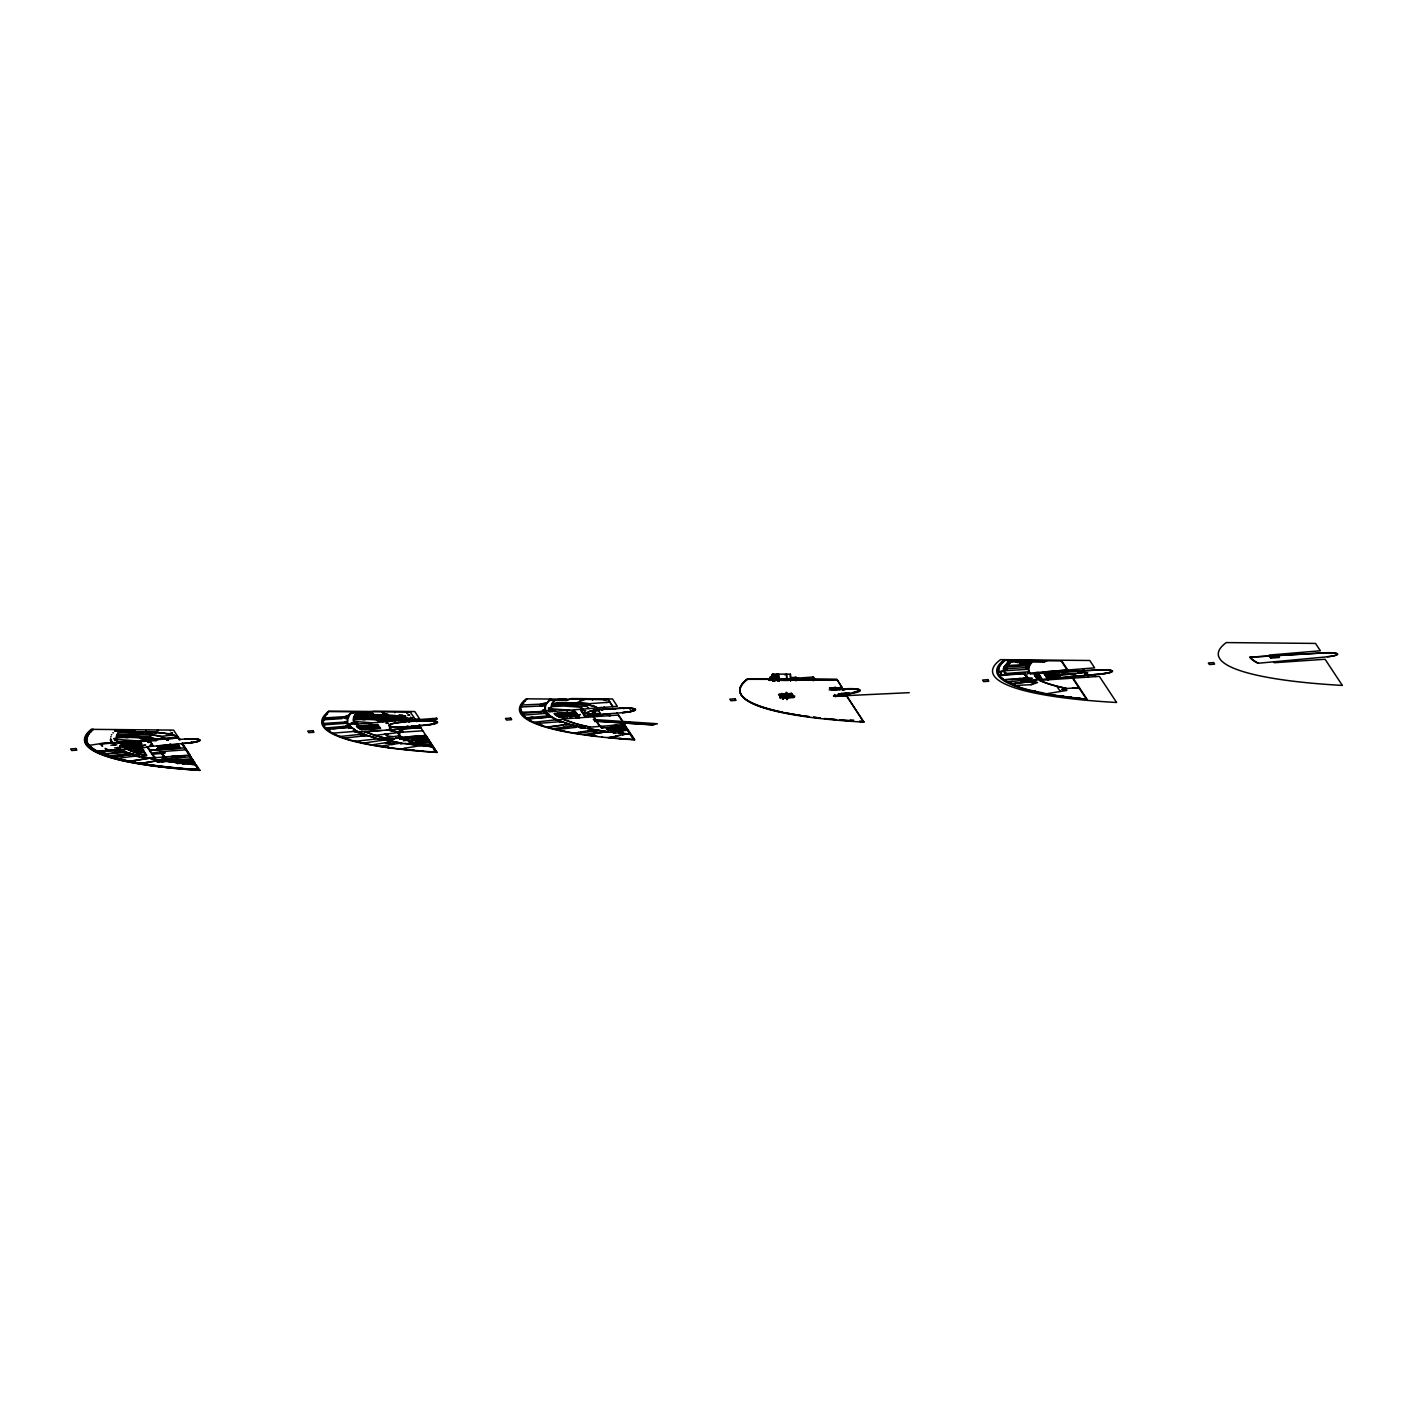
<?xml version="1.0" encoding="UTF-8"?>
<svg xmlns="http://www.w3.org/2000/svg" width="1413" height="1413" viewBox="0 0 1413 1413"><rect width="100%" height="100%" fill="white"/><g stroke="black" fill="none" stroke-linecap="round" stroke-linejoin="round"><path stroke-width="1.5" d="M100.482 743.715L118.162 742.867C138.704 741.931 127.594 741.79 134.677 740.889M118.109 742.938L126.04 742.373L125.527 741.613M1003.389 668.932L1007.01 668.596L1003.583 668.243L1008.334 661.779M1003.619 670.733L1004.184 667.06L1029.159 665.629M998.461 670.733L998.673 668.914M1025.944 668.95L1026.315 667.872M323.065 719.994L322.835 721.813L324.089 719.941M1026.28 668.031L1025.944 669.409M1012.503 681.437L1009.518 681.755M609.78 702.19L589.203 703.709A51.963 8.213 -3.5 0 0 580.407 703.109L580.142 703.144A51.716 8.178 -3.5 0 1 589.08 703.745M1018.137 682.974L1015.011 683.433M1024.019 661.054C1004.272 663.456 1031.79 658.935 1021.016 661.284M596.851 707.895A44.262 6.994 -3.5 0 0 552.094 704.539C552.342 711.269 544.093 705.846 551.264 709.326M580.142 703.144L577.758 703.056A51.963 8.213 -3.5 0 0 555.91 703.285L555.892 703.321A51.716 8.178 -3.5 0 1 577.599 703.056L577.917 703.003M520.779 707.401L520.267 709.414L521.309 709.344M998.073 668.95L998.602 670.892L997.543 670.963M347.898 718.528C346.627 725.611 348.887 717.062 345.373 718.511C354.575 716.886 340.127 715.667 349.241 715.579A273.327 43.238 -3.5 0 1 352.72 711.728L348.64 715.614A273.892 43.326 -3.5 0 1 352.208 711.71M322.8 719.835L323.807 719.959M520.479 707.418L521.521 707.365M998.814 668.914C999.698 667.113 998.337 666.23 999.539 666.901M1020.345 662.061L1019.621 664.869L1022.535 664.658L1019.744 664.375M1019.992 664.34L1020.398 662.75L1016.795 662.432L1026.262 660.666M520.814 707.242L521.521 705.387M1026.174 667.413L1026.403 666.689M341.981 718.616L323.1 719.835L323.789 717.981M344.277 717.786L323.383 718.934M540.596 704.186L543.616 704.027M539.713 706.041L542.698 705.935M769.343 678.964L773.317 673.86L773.565 681.19M769.908 678.947L773.317 673.86M1049.559 677.657L1051.007 676.544M777.874 678.558C779.164 668.561 771.975 685.535 777.874 675.361M368.087 727.218L366.885 725.399M594.944 709.75L597.734 709.591M348.923 716.091L348.04 718.016M593.654 709.838L593.389 710.456A15.914 2.526 -3.5 0 0 587.914 712.488L582.333 712.753L580.99 710.686C587.755 709.891 577.846 710.827 583.233 709.697M1026.562 666.247L1027.127 665.541M776.037 677.375L775.702 679.529L776.655 678.629M998.814 666.936L997.772 668.967L998.85 668.738M1019.85 664.852L1029.883 664.375L1005.085 665.611M365.914 713.3C368.846 714.201 361.039 713.689 366.108 714.113M324.619 717.769L323.489 717.998L348.199 716.426M522.262 705.352L521.22 705.405L522.775 703.338M354.31 716.126L354.416 715.914A268.329 42.443 -3.5 0 1 356.659 713M354.875 716.091L354.981 715.896A267.375 42.284 -3.5 0 1 357.206 713M323.877 717.804L325.043 715.932M998.903 666.759L1000.068 664.887M999.486 666.724L1000.651 664.869M546.089 703.515L545.224 705.405A273.892 43.326 -3.5 0 0 545.082 709.626C540.949 710.474 543.316 709.467 546.001 710.615C547.184 712.558 540.402 711.41 545.012 711.905C546.654 711.357 552.077 716.25 547.22 715.384C557.234 719.588 552.147 719.111 561.314 721.372M1020.998 660.772L1019.232 661.92M128.76 749.402L130.967 748.837M139.693 749.808L137.414 750.321M419.202 741.931L416.941 742.514L415.634 740.712C398.024 742.108 418.672 740.995 409.505 741.966M419.378 742.302L422.222 741.701M399.632 739.07L401.893 738.098L398.484 733.294M572.389 711.251L574.385 709.874M610.098 728.684L606.972 729.302L607.873 730.185M770.58 677.904L770.739 677.127M1004.837 665.611L1009.359 664.34L1005.791 664.481C1016.389 661.496 1004.413 664.958 1007.999 661.867L1022.659 662.043L1026.05 660.666M545.082 709.626L545.63 709.591A273.327 43.238 -3.5 0 1 545.771 705.37L546.654 703.497L543.334 703.533L547.025 702.879L550.982 699.135M325.785 715.896L324.743 715.949L327.551 713.848M1000.793 664.852L999.768 664.905L1002.435 662.803M522.898 703.162L524.541 701.272M1000.192 664.711L1001.852 662.821M119.01 732.305L118.674 732.746A267.234 42.266 -3.5 0 0 116.749 738.416L113.694 738.628L116.325 739.282M118.71 732.005L118.109 732.782A264.549 41.842 -3.5 0 0 116.219 738.434L116.784 738.416M554.391 700.406L552.024 703.533L554.92 700.406M524.258 701.29L525.283 701.254M114.824 730.804L116.043 729.673M327.004 713.689L328.77 711.41M524.718 701.095L527.19 698.905M1002.011 662.644L1004.484 660.454M1002.594 662.626L1004.961 660.525M1026.721 661.726L1027.869 660.683M1026.191 661.726L1027.339 660.666M774.412 680.36L775.666 680.077A267.746 42.355 -3.5 0 0 775.631 680.412M549.922 699.117L547.025 702.879M115.654 729.567C111.38 732.164 121.112 730.662 117.367 731.457M1009.783 660.56C1006.268 661.602 1018.596 661.284 1008.087 661.796M414.998 719.235L419.608 718.899L414.768 711.534L373.738 711.145L369.111 713.106L351.395 712.947L353.003 712.876M774.607 680.201L776.744 679.865M594.873 721.072L653.212 724.798M354.327 722.644L353.798 720.347A267.198 42.266 -3.5 0 1 355.723 714.748A59.417 9.396 -3.5 0 1 367.504 714.254L373.385 713.918M172.492 732.994L171.167 733.011L172.545 732.923M128.654 761.784L130.208 761.695L128.795 761.872M161.382 751.592L159.987 751.698L185.721 749.808M152.498 754.242L162.053 753.429M605.771 702.438L607.431 702.385M625.659 711.887L626.118 711.799M631.01 710.792L632.053 710.739L631.046 710.845M142.077 732.605L142.007 732.605A56.485 8.937 -3.5 0 0 134.994 732.605C141.989 732.446 135.454 730.768 132.31 734.142M132.539 734.142L135.047 732.57A56.237 8.902 -3.5 0 1 141.759 732.658L146.97 732.305L145.945 732.746A56.237 8.902 -3.5 0 1 152.021 733.011M397.901 732.411L399.031 731.916L396.558 731.669M364.095 718.669C373.103 717.574 357.471 719.994 366.479 718.917M368.563 716.285L370.948 716.515M1030.819 684.651L1034.263 682.85L1031.508 681.596M1034.404 681.278L1037.584 682.514L1031.366 684.704L1014.817 685.464M359.344 713.123L360.686 713.565L357.489 713.918L359.926 713.989L358.46 714.519M355.67 712.911L369.888 712.576M129.837 732.04L134.641 731.086L131.851 730.963M774.571 681.207L774.43 675.237L774.801 681.101M777.026 674.089L777.45 681.225M777.097 675.361L774.218 675.343M1015.611 661.955L1018.808 660.595M549.127 700.371L566.843 700.512L571.47 698.552L612.483 698.94L617.34 706.306L574.685 709.768M120.829 730.256L129.219 730.327M120.388 730.857L121.571 730.344M121.218 730.857L124.15 729.744M122.048 730.874L124.697 729.744M122.878 730.874L125.51 729.762M123.708 730.874L126.34 729.762M124.538 730.892L127.17 729.779M125.368 730.892L128 729.779M126.199 730.91L128.83 729.779M127.029 730.91L129.66 729.797M127.859 730.927L130.491 729.797M135.153 729.762L132.115 731.051L118.621 730.927M358.196 712.929L359.591 712.329M359.026 712.929L361.675 711.799M359.856 712.947L362.505 711.816M360.686 712.947L363.335 711.816M361.516 712.964L364.165 711.834M362.346 712.964L364.996 711.834M363.176 712.964L365.826 711.852M364.006 712.982L366.656 711.852M364.837 712.982L367.486 711.869M555.91 700.336L557.323 699.735M556.757 700.336L559.407 699.223M557.587 700.353L560.237 699.223M558.418 700.353L561.067 699.223M559.248 700.371L561.897 699.241M560.078 700.371L562.727 699.241M561.049 700.212L563.557 699.258M561.738 700.389L564.388 699.258M562.568 700.389L565.218 699.276M781.689 680.483L782.996 679.936M782.59 680.501L783.897 679.936M783.473 680.501L784.78 679.953M784.374 680.518L785.681 679.953M785.257 680.518L786.564 679.971M786.158 680.536L787.465 679.971M787.059 680.536L788.348 679.989M787.942 680.536L789.249 679.989M835.807 687.389L830.402 688.361L841.989 687.424L837.114 679.547L769.926 679.441M1017.219 661.266L1018.667 660.648M1043.359 662.114L1046.327 660.86M1046.839 660.86L1043.642 662.22L1023.648 661.743M566.56 700.424L567.602 699.983M842.819 690.392L846.281 689.067M784.78 674.813L786.617 674.16L786.935 679.512M146.899 732.305L146.051 732.693A56.485 8.937 -3.5 0 1 152.374 732.994L156.772 732.605L154.317 732.393M576.009 702.968L585.388 699.329M143.684 731.916L143.49 731.916A60.6 9.591 -3.5 0 0 118.851 732.499L118.78 732.605A60.07 9.502 -3.5 0 1 143.208 732.005L149.283 731.598L147.959 732.111A60.07 9.502 -3.5 0 1 166.875 733.7L171.432 733.506L168.642 734.001A60.07 9.502 -3.5 0 1 177.402 737.162L178.886 739.458L184.962 739.087A12.77 2.014 -3.5 0 1 198.986 740.059L198.827 740.076A12.77 2.014 -3.5 0 1 187.593 742.955M386.138 714.219L387.939 714.395A59.417 9.396 -3.5 0 0 382.322 714.201L385.855 714.307M148.206 732.022L148.206 732.022A60.6 9.591 -3.5 0 1 167.317 733.63L166.875 733.7M1047.404 676.827L1052.773 676.421M621.773 721.195L622.691 723.138M1018.278 661.09L1023.683 661.372M1021.228 661.814L1022.482 660.754M1046.697 676.88L1047.316 677.834L1054.61 676.739M1078.313 671.281L1079.338 672.977M769.167 680.36L770.792 679.865M624.829 722.838L629.809 722.131L627.849 721.99M146.669 734.46L152.427 732.958M432.042 751.716L432.184 751.946M570.728 716.232L573.448 715.543L571.629 715.155M630.092 739.299L629.756 739.123M420.579 727.695L389.317 729.797M421.798 751.151L423.282 751.045L413.55 750.356M422.575 751.221L431.566 751.84M432.325 751.734L435.116 751.151M422.381 744.351L424.324 744.439L423.812 745.181M188.847 762.561L189.748 762.137L186.392 762.419A267.764 42.355 -3.5 0 1 169.949 760.265L170.549 760.212A267.234 42.266 -3.5 0 0 186.763 762.349L186.958 762.349M188.847 763.921L194.199 763.303L189.625 762.79M192.168 763.108L193.881 762.72M585.053 704.61L585.953 704.486M589.433 703.727L585.6 704.486M609.233 737.568L613.896 736.632L609.409 737.586M620.13 735.255L615.856 736.155L626.824 733.877M626.648 733.859L622.55 734.778M423.759 745.799L417.736 745.128M601.691 736.791L602.221 736.685M1078.949 698.34L1080.221 698.305L1071.213 697.457M182.471 764.08L184.926 763.568M423.759 745.163L427.203 744.757M423.865 745.817L433.155 746.753M180.052 739.6L179.115 739.547L180.458 739.441M158.238 747.954L158.097 747.742M619.936 731.74L623.345 732.128M1020.998 661.284L1022.676 661.62M1051.025 677.092L1054.805 677.074M415.74 745.022L419.096 745.287M613.26 733.011L619.071 732.941M415.369 743.485L423.865 744.404L412.702 743.132M583.251 725.805L579.189 726.794M615.203 732.623L613.401 732.287M621.596 731.81L620.572 731.81M178.533 762.967L179.857 762.985L177.42 763.515L181.959 763.232M404.065 748.395L420.597 745.587M405.725 748.678L402.811 749.261M594.855 733.506L606.036 731.492M1070.542 697.368L1071.796 697.333L1063.23 696.415M400.833 715.473L402.917 715.402L401.822 715.596M593.743 735.961L593.283 735.82M407.121 743.697L417.012 742.532M407.333 743.715L407.951 743.892M415.793 743.415L417.135 743.591M614.443 730.238L613.613 730.963L614.761 730.98M177.12 762.649L170.302 761.907M396.276 742.267L400.462 742.796M1018.084 661.814L1020.398 661.372M614.496 730.238L610.681 730.574M160.27 760.388L159.086 760.865L162.371 760.583M585.282 734.778L586.519 734.76L578.323 733.736M586.854 734.99L595.191 733.506M602.592 732.128L612.235 732.287M585.936 734.866L588.532 734.725M590.987 734.265L595.014 733.524M599.183 732.764L600.313 732.552M600.136 732.588L602.044 732.799M193.846 762.684L192.38 762.949L193.581 763.073M402.846 743.15L400.232 743.662L406.343 743.662M404.754 743.432L407.545 743.839M162.53 760.759L157.073 762.013L159.899 761.784M153.399 757.386L148.771 758.269M578.306 733.541L578.076 733.789M1055.617 695.284L1062.576 696.326M401.133 743.044L379.726 746.276L387.568 747.371M392.531 743.927L385.36 742.779L394.174 744.192M391.719 744.633L393.927 744.227M578.359 732.411L592.4 730.044M138.403 741.578L143.843 741.295M574.367 733.1L578.676 732.411M592.4 729.991L597.929 730.15M141.194 763.338L159.386 760.247M141.318 763.373L160.658 760.3M159.545 761.801L167.37 761.342M161.559 762.031L165.957 761.271L164.456 761.042M158.132 759.805L155.766 759.611M163.696 759.329L168.147 759.841M571.117 732.552L577.705 733.647M1054.699 676.173L1059.273 675.467M1056.394 675.926L1060.598 675.82L1058.743 675.502M154.211 759.329L150.626 758.64M391.189 741.383L393.962 741.701M1046.538 693.748L1066.903 690.409L1064.201 689.897M395.658 737.922L401.292 737.568L390.43 739.211L392.496 738.893M387.18 740.589L393.432 741.613M1054.434 676.474L1049.47 677.092L1050.795 677.286M174.982 760.865L173.446 760.494L178.179 760.388M177.932 760.406L182.277 760.848M371.937 744.881L392.602 741.631M89.16 745.358L99.864 743.733M154.618 757.651L153.31 757.386M589.486 713.706L589.486 713.706A15.914 2.526 -3.5 0 1 588.638 713.424L583.163 714.007L584.646 716.25L587.437 716.055L585.159 716.621L587.932 716.815L585.353 717.327M596.056 714.413A15.914 2.526 -3.5 0 1 591.023 714.007L587.826 714.271L589.168 713.742A16.161 2.561 -3.5 0 1 588.497 713.477M581.856 727.377L579.683 727.713L585.706 727.995M1041.116 692.706L1042.282 692.723L1035.358 691.487M148.948 758.304L129.908 761.254L148.824 758.286M582.262 728.243L585.477 727.942M398.431 732.87L399.861 733.17L398.166 732.393M360.333 742.532L363.176 743.15L384.354 740.006M552.907 728.702L575.497 725.717M556.757 729.638L560.396 729.143M575.674 727.395L560.59 729.126M579.365 726.635L574.332 727.024L575.727 727.377M770.103 680.201L769.431 680.165M1021.793 661.107L1019.903 661.584M1034.846 691.363L1035.994 691.381L1029.512 690.074M376.759 738.257C379.391 739.653 376.406 738.24 383.7 739.688M150.396 741.366L147.57 741.648L150.361 741.843L148.082 742.426L150.855 742.231L152.71 745.04L149.955 745.252L152.728 745.446L150.467 746.029L153.275 745.887M158.415 747.936L179.257 746.223M432.237 721.213L432.608 721.354M633.236 709.626L633.006 709.485M841.724 693.5L841.477 693.359M135.648 755.778L133.14 756.185M138.986 756.909L146.546 757.615M355.122 741.295L379.196 738.663M565.483 724.71L572.707 724.993M567.991 723.88L569.227 724.233L546.831 727.059M138.933 756.008C132.168 757.191 142.678 755.549 138.774 756.82M552.2 728.525L557.552 729.815M163.802 759.329L158.168 759.876M399.773 733.188L398.837 733.276M384.477 737.851L400.056 735.696M117.403 758.322L138.527 755.708M113.747 757.297L112.687 756.979L133.034 754.365L135.083 754.754L133.246 755.496L136.549 755.16L133.952 754.63M169.26 735.308L173.605 735.308L172.333 734.954M160.958 736.403L169.648 735.361M137.167 754.295L139.675 753.941A267.764 42.355 -3.5 0 1 125.828 748.66L141.583 747.654M137.185 754.295L146.228 755.513L143.543 751.433M1024.125 688.608L1029.035 689.95M112.687 756.979L132.928 754.33M569.845 716.002L580.425 714.536L577.846 715.19M100.27 751.133L123.849 751.098M193.351 768.813L194.57 769.202L193.528 769.29M197.149 768.884L193.281 768.813L194.411 769.184M344.207 738.116L367.256 735.519M364.059 735.855L361.481 736.191M367.398 732.499L375.293 735.343L398.024 732.605M109.296 755.902L129.802 753.323L135.083 754.754M1007.928 681.896L1006.921 682.002L1011.602 683.751L1033.945 681.243L1031.243 680.942L1032.373 681.419M1031.543 680.942L1032.956 680.766M394.209 739.494L392.196 739.741A267.764 42.355 -3.5 0 1 366.673 732.482L369.341 731.722L358.213 731.616M369.005 735.855L363.512 735.466L365.578 734.707L354.186 731.581L356.888 731.298M541.656 725.558L542.61 725.434L537.523 723.933M1019.232 687.071L1023.701 688.484M786.635 696.874L787.059 695.532L781.778 693.412M127.4 752.493C119.063 752.581 130.597 752.564 124.962 751.557M559.566 722.273L562.286 721.99M137.591 741.066L134.994 741.366M410.229 717.415L412.614 718.104A59.947 9.485 -3.5 0 0 410.724 717.362M339.791 736.526L363.159 734.054M560.996 721.513L559.601 722.29M104.88 754.312L125.739 751.857M791.351 693.2L793.876 697.51L784.18 698.252L783.968 694.348L783.65 697.969M540.013 723.244L561.72 721.531M536.64 723.58L540.225 723.226M359.997 732.482L365.578 734.707M365.013 731.934L389.493 729.797L386.403 730.097M783.968 694.348L786.564 695.602M558.435 720.188L555.963 719.04M1052.314 675.467L1053.603 675.396M1007.999 681.931L1031.137 679.476L1027.887 679.83L1034.634 681.26L1011.001 683.857L1014.463 685.34M1009.889 681.825L1010.754 682.196M557.64 719.835L562.639 719.288M347.881 722.078C339.509 719.853 353.303 726.618 347.686 723.156L322.641 724.957L323.171 719.57M556.757 719.747L533.372 722.326M121.288 749.632L97.479 751.239A296.659 46.912 -3.5 0 1 89.567 745.287M1027.163 681.984L1023.666 680.289L1020.398 680.66L1024.39 680.766M551.635 710.28L546.425 710.88M130.95 745.252L132.504 745.093L130.897 745.163M378.225 726.476L370.542 727.059L369.252 725.116L377.978 724.463M332.479 733.153L357.401 731.21L353.056 730.998L355.652 730.274L352.349 728.048L355.634 730.256M555.115 718.616L549.569 715.526L545.701 711.198M183.213 756.82L175.406 757.403M607.449 713.971L601.055 714.589L597.911 709.573M411.942 738.628L423.335 737.78M1047.086 677.445L1050.565 677.039L1046.874 677.163M611.511 726.759L622.427 725.929L614.62 725.646M842.236 695.885L846.546 695.461L863.82 722.131A305.014 48.236 -3.5 0 1 747.724 679.282L796.102 679.158M1036.559 679.936L1033.504 680.218M92.534 729.355L92.693 729.62M394.616 712.505L394.792 712.77M592.347 699.912L592.524 700.177M369.464 724.198L369.641 724.463M98.822 752.599L98.998 752.864M567.178 711.604L567.355 711.869M573.219 715.049L574.332 715.949M397.812 733.577L398.007 733.559M1077.854 671.281L1079.815 671.334M1050.707 677.021L1049.506 676.668M117.509 742.284L99.846 743.697L115.142 743.026M137.414 741.701L136.637 741.242L141.194 740.712M601.108 714.625L584.823 716.126L607.89 713.971M1029.017 678.187L1032.426 678.346L1029.141 678.664M1029.512 678.911L1003.831 679.812L1000.351 676.703M1032.603 680.271L1101.751 673.86A13.318 2.102 -3.5 0 0 1111.925 670.998A13.318 2.102 -3.5 0 0 1099.102 669.868L1043.96 672.959M527.808 718.599L526.784 718.687L528.02 718.74M838.545 693.871L846.758 693.094M838.209 693.995L849.072 693.077M1029.335 678.788L1020.38 679.635L1019.162 678.646L1020.575 678.54M188.865 755.143L194.535 763.161L181.553 743.503L187.629 743.044A13.318 2.102 -3.5 0 0 199.551 740.023A13.318 2.102 -3.5 0 0 184.979 738.999A13.953 2.208 -3.5 0 1 200.169 739.97A13.953 2.208 -3.5 0 1 187.717 743.132L147.005 746.753L148.789 749.455L152.357 750.02M97.479 751.239L120.494 749.243M404.983 722.008A15.596 2.473 -3.5 0 0 388.822 725.734A15.596 2.473 -3.5 0 0 408.693 726.618L424.712 725.152A13.741 2.172 -3.5 0 0 437.006 722.043A13.741 2.172 -3.5 0 0 421.975 720.983L408.322 721.372M619.618 708.266A14.554 2.296 -3.5 0 1 635.514 709.379A14.554 2.296 -3.5 0 1 622.532 712.682L607.802 713.83L609.038 715.72M838.792 694.048C877.455 691.681 805.604 697.28 846.564 695.973L863.82 722.131M348.658 724.94L346.203 725.47L349.576 725.346L351.819 727.642L348.481 727.925L351.837 728.119M351.802 727.624L349.576 725.346M541.267 711.498L538.83 712.187M525.972 717.875C529.098 720.224 522.987 715.526 525.954 717.839L549.816 715.737L551.494 716.903L527.296 718.811L529.928 720.418M527.632 719.04L551.494 716.903M1063.406 673.754L1060.863 674.407M1059.185 675.432L1076.158 673.648L1069.959 673.718M1086.155 675.237C1081.616 672.447 1093.008 672.906 1084.654 672.941C1084.972 670.204 1077.96 671.776 1083.559 670.892M343.324 726.476L346.415 726.211M329.865 728.931L326.756 729.214L325.025 727.783M327.021 729.444L350.671 727.13M350.707 727.165L332.956 728.666M327.922 729.532L326.721 729.479M547.149 713.247L523.057 715.172L525.654 716.956M549.551 715.031L545.542 713.706L547.432 713.6M179.398 739.352L177.932 737.109L142.112 740.129L143.19 740.677M349.117 724.321L355.052 724.021M325.52 727.978L343.483 726.459M346.203 726.194L349.506 725.946M134.659 745.87L135.295 746.823L145.716 745.163L123.796 746.612A11.375 1.802 -3.5 0 1 122.719 744.969L121.977 743.856L128.583 743.432M552.518 710.986L549.392 711.675L552.783 711.446M146.952 747.194L138.562 748.378L142.36 748.819C133.317 747.707 147.588 751.999 142.678 749.296L139.622 749.72M1004.343 670.786C995.158 672.623 1005.491 669.797 1004.961 673.577L1028.876 671.758M1036.029 673.047L1038.308 672.517L1035.57 672.659M143.296 750.974L140.717 751.628L144.073 751.398L146.811 755.566L140.964 754.312M401.504 729.073L399.225 730.486L402.299 730.274L402.793 731.404M1054.31 676.297L1054.946 677.251L1051.749 677.586M407.015 736.95C409.028 738.734 399.632 738.081 408.004 738.451M177.844 759.841L174.947 760.565L178.48 760.318M425.242 741.472L422.399 742.072M428.245 741.242C425.949 743.044 423.07 737.975 425.631 741.878M617.075 729.249L610.098 730.362M620.095 729.02C617.145 730.238 615.467 727.218 619.512 728.154M354.681 724.321L415.281 719.217M829.396 688.025L835.613 687.513M574.967 709.838L552.236 711.481M1029.318 673.171L1067.716 669.939L1061.764 660.913L1003.53 660.348A299.273 47.336 -3.5 0 0 1087.18 699.435L1073.121 678.116M350.247 726.741L347.333 727.43M523.658 714.943L522.616 715.031L523.746 715.066M1003.689 679.724L1027.922 677.869L1023.542 673.665M1023.312 678.328L1028.063 677.975M397.918 732.446L422.628 730.804M415.828 740.783L424.571 740.483M791.245 677.639L796.031 677.286L796.367 678.947M796.632 678.205L813.411 677.021L815.566 680.289M795.696 678.593C787.553 678.028 796.49 680.642 795.643 677.357M791.333 679.335L798.681 678.169M142.872 740.2L146.228 740.43L143.172 740.659M1030.236 673.136L1027.163 673.347L1030.536 673.577M160.534 739.335L177.932 738.01L155.925 739.67L158.132 739.547M403.906 720.736L436.617 718.246M552.059 710.138L554.832 709.927L555.786 711.357M1062.823 672.482L1065.349 673.542L1063.583 673.63M141.017 742.496L128.424 742.902M1083.541 671.263L1084.884 672.924M139.781 742.885L133.988 743.256L141.583 743.362M359.714 726.105L363.971 725.946M364.907 725.699L369.182 725.558M376.794 724.94L371.001 725.311L372.537 727.766M781.813 694.172L786.07 694.013M787.006 693.783L791.262 693.624M1034.722 675.043L1038.979 674.902M1045.938 674.337L1052.067 674.478L1044.666 674.919L1058.69 674.584M1064.289 672.994L1065.314 672.924M110.85 745.252L116.873 744.81M359.926 726.423L364.183 726.264L360.138 726.741M365.119 726.017L369.376 725.876M583.233 709.697L580.125 709.397M778.899 694.225L791.474 693.942M1034.934 675.361L1039.191 675.22M1078.19 672.27L1079.479 672.164M365.331 726.335L369.482 726.035M371.425 725.946L378.719 725.576L369.994 726.247M782.219 694.807L786.387 694.49M787.43 694.419L791.58 694.101M1035.146 675.679L1039.297 675.379M122.719 744.969L132.91 744.103L132.274 743.167M360.244 726.9L364.501 726.741M365.437 726.494L369.694 726.353M782.431 694.966L786.688 694.807M787.518 694.578L791.792 694.419M1035.252 675.838L1039.509 675.697M1080.786 672.429L1082.782 672.305M360.456 727.218L364.713 727.059M365.649 726.812L369.906 726.653M572.389 711.234L575.762 711.958L554.161 713.53A111.132 17.574 -3.5 0 0 559.371 717.098L569.492 716.32M782.643 695.284L786.9 695.125M787.73 694.896L792.004 694.737M1035.464 676.156L1039.721 675.997M1045.408 675.591L1048.693 676.173L1046.45 676.792M1084.477 672.676L1058.637 674.637L1059.591 674.107L1044.119 674.089L1045.797 674.866M119.822 746.046L132.504 745.093M360.668 728.101L365.278 727.907M366.214 727.677L370.471 727.518M782.767 696.167L787.377 695.991M788.295 695.761L792.569 695.602M1035.676 677.039L1040.286 676.862M361.233 728.384L365.49 728.225M366.426 727.995L370.683 727.836L366.638 728.313M557.446 713.512L561.703 713.353M562.639 713.106L566.896 712.947M574.526 712.346L569.156 713.353M783.314 696.468L787.571 696.309M788.507 696.079L792.781 695.92M1036.241 677.339L1040.498 677.18M1046.344 676.633L1049.011 676.421M361.445 728.702L365.596 728.384M557.64 713.812L561.915 713.671M562.851 713.424L567.108 713.265M783.526 696.786L787.677 696.468M788.719 696.397L792.87 696.079M794.689 695.938L794.512 696.962M1036.453 677.657L1040.604 677.339M361.534 728.861L365.808 728.702M366.744 728.472L371.001 728.313M557.852 714.13L562.127 713.989M563.045 713.742L567.32 713.583M568.22 713.53L576.486 713.07L567.708 713.653M783.632 696.945L787.889 696.786M788.825 696.556L793.082 696.397M1036.541 677.816L1040.816 677.657M114.559 747.919L120.511 747.477M361.746 729.179L366.02 729.02M366.938 728.79L371.213 728.631M558.064 714.448L562.215 714.148M563.257 714.06L567.425 713.742M783.844 697.263L788.101 697.104M789.037 696.856L793.294 696.715M1036.753 678.134L1041.028 677.975M134.288 747.442L125.033 747.601L124.415 746.647M371.813 729.002L371.071 727.889L379.797 727.218L380.539 728.349L361.657 729.691A111.132 17.574 -3.5 0 1 356.429 726.123L368.97 725.24L371.389 728.896M558.17 714.607L562.427 714.466M563.363 714.219L567.62 714.06M577.599 714.731L576.769 713.494L573.484 713.318M585.388 712.753L582.615 712.982L586.006 713.689M1036.736 678.629L1041.575 678.275L1039.12 674.549L1034.281 674.919L1036.753 678.682L1041.611 678.328M1047.316 677.834L1051.572 677.604M131.25 747.212L124.538 747.724L123.796 746.612M134.005 747.018L143.155 745.764M568.627 714.148L576.769 713.494M157.232 745.923L178.02 744.368M558.736 715.473L562.992 715.314M563.928 715.084L568.203 714.925M558.947 715.79L563.204 715.632M564.14 715.402L568.397 715.243L564.352 715.72M569.209 715.013L573.607 714.678M563.31 715.79L559.159 716.108L563.522 716.108M564.458 715.879L568.715 715.72M131.144 749.208L134.482 748.996M134.288 748.978L141.918 748.148M559.477 716.585L563.734 716.426M564.67 716.197L568.927 716.038M576.115 715.826L573.625 715.526L576.31 715.314M577.334 715.225L578.871 716.674L576.115 716.903L578.906 717.098L576.628 717.68L579.56 717.716M131.197 749.243L131.02 748.272M134.306 749.014L141.583 748.466M577.652 715.702L570.04 716.285L567.584 712.576M578.27 715.755L569.545 716.409L566.984 712.523M137.238 749.95L137.52 751.186M126.375 748.607L131.303 750.851L142.642 750.073M132.963 751.486L140.664 750.939M140.488 750.921L143.755 750.921M183.566 747.936L149.301 750.232L151.297 753.27L161.435 751.645M150.008 750.48L180.422 748.307M131.303 750.851L136.196 752.617L143.967 752.087M144.409 752.758L136.196 752.617M595.65 719.517L593.354 719.606L597.275 720.701L594.59 721.495L596.781 721.248M164.049 756.926L161.559 753.164L164.95 752.882L161.047 752.387M164.95 752.882L161.859 753.111L164.279 756.909M405.478 737.021L425.719 735.484L405.301 737.038M1078.79 687.601L1067.186 688.484A267.198 42.266 -3.5 0 1 1040.162 680.43M155.165 757.686L190.048 755.054L182.507 743.609M399.632 739.052L427.079 737.091M1072.679 688.149L1079.408 687.636M175 756.22L171.397 756.52L184.538 756.344M412.19 739.017L421.551 738.381M165.692 756.891L163.202 757.509L166.734 758.481M412.455 739.476L423.9 738.61M163.696 758.286L166.487 758.092M190.879 756.732L161.93 758.958M427.344 738.822L403.323 740.642L405.937 739.688L402.228 738.981M421.957 740.377L422.611 742.108M424.271 740.112L427.627 739.811M181.288 759.382L168.341 759.788M625.058 726.229L601.373 728.031L603.969 727.059L600.278 726.353M611.211 726.282L620.113 725.681M600.914 727.306L603.969 727.059M191.285 758.799L178.109 759.752M609.957 728.437L605.912 727.677M182.171 760.901L192.98 759.929M616.792 727.96L617.481 729.656M625.411 727.306L622.462 727.942M613.26 728.56L611.476 728.454M416.747 743.662L429.658 742.885M614.125 729.002L625.959 728.137M183.39 761.943L192.91 761.271M620.272 729.408L619.601 727.713M626.507 728.984L620.837 729.373M615.644 731.104L627.372 730.291M431.159 745.287L432.113 745.163M997.861 670.945L1000.863 671.829L1001.605 674.707M999.733 674.778L998.691 674.849M551.229 710.174L552.147 710.262M522.439 713.229C519.666 711.887 524.982 717.15 521.839 713.53L541.709 711.604M397.865 731.969L387.992 729.991M354.645 723.279L351.078 723.156L357.295 722.52L358.231 723.933M520.867 711.357L521.185 712.24L545.824 711.41L541.214 711.516M552.359 710.686L548.968 710.933L551.459 710.545M573.077 715.755L574.914 715.42M769.326 680.395L772.346 680.183L769.52 679.865M1004.272 671.581L1006.568 673.612M323.577 721.937L323.029 723.491L347.28 721.919M323.842 723.739L322.8 723.809L323.895 723.898M551.812 709.308L548.421 709.538L551.441 709.785M116.414 739.653C111.168 740.589 117.844 738.593 118.144 742.143M834.2 696.344L846.67 696.132M394.457 729.461L420.827 727.624M365.013 731.457L381.475 730.433M567.496 718.616L618.558 715.031L622.78 721.442M1073.633 674.831L1070.648 674.725M616.51 728.384L606.689 728.843M622.532 727.925L619.194 727.748L620.484 729.426M1024.566 674.266L1025.432 673.506M1030.519 673.948L1099.084 669.956A13.918 2.208 -3.5 0 1 1112.526 670.945A13.918 2.208 -3.5 0 1 1101.875 673.948L1047.898 678.947L1048.464 679.794M830.385 687.848L831.568 689.632L847.977 688.679A14.554 2.296 -3.5 0 1 858.715 691.24M830.261 687.937L831.603 690.145L848.012 689.191A14.554 2.296 -3.5 0 1 860.005 690.816A14.554 2.296 -3.5 0 1 847.182 693.801M622.497 712.647A14.307 2.261 -3.5 0 0 635.267 709.397A14.307 2.261 -3.5 0 0 619.636 708.302L605.4 709.167L604.216 707.365M619.724 708.355L604.587 709.361L603.316 707.436M135.295 741.825L126.093 741.56M143.596 741.313L156.543 740.624L155.536 739.087M1003.619 668.914L1028.505 667.413M1003.389 669.091C1012.309 669.179 1002.471 668.49 1003.371 670.839L1028.311 669.267M829.219 689.915L846.299 688.89A13.918 2.208 -3.5 0 1 858.786 691.169M551.618 705.723L565.659 704.91L586.854 706.465L589.009 708.567M551.547 706.659L563.487 705.988L581.344 707.295L583.163 709.061M839.11 689.544L839.534 689.597M146.334 730.344L146.122 730.574M112.828 732.799L113.411 732.87M170.267 730.592L170.408 730.804M111.715 734.619L111.486 734.848M111.044 736.403L110.832 736.632M110.832 738.169L110.603 738.398M416.764 721.46L416.888 721.672M616.986 712.664L617.128 712.876M573.501 715.543L577.528 715.526M428.369 724.551L427.962 724.516M198.244 740.041L198.509 740.023M196.866 741.242L196.707 741.419M182.418 743.203L182.206 743.432M396.7 731.881L387.745 730.009M159.351 749.632L159.722 749.632M400.285 737.604L399.702 737.551M102.725 754.242L102.884 754.507M161.824 753.677L161.241 753.606M176.219 768.107L176.378 768.372M1020.221 663.421L1031.084 662.803M1025.202 675.025L1027.18 674.955M552.96 703.427L555.786 703.285M344.454 717.822L347.633 717.627M421.886 720.86L425.631 720.665A14.554 2.296 -3.5 0 1 437.624 722.29A14.554 2.296 -3.5 0 1 424.801 725.275L412.26 726.423L413.426 728.172M520.885 706.977L545.118 705.758M569.669 715.72L573.395 715.526M616.51 726.37L614.955 726.529M775.631 678.24L775.702 679.529M846.652 695.62L909.265 692.67M770.721 680.201L770.491 676.633L771.127 677.887M1004.484 666.177L1007.752 666.494L1004.131 666.742M521.715 704.999L545.877 703.921M772.911 681.313L772.452 674.178L773.353 679.512M142.024 741.277L142.607 740.73M783.756 680.236L782.413 680.183L783.968 680.148M559.389 699.488L558.029 699.435L559.583 699.4M361.657 712.081L360.297 712.028L361.869 711.993M125.563 730.592L120.264 730.556M594.855 719.606L657.416 723.739L652.665 724.94L595.032 721.125M1050.972 676.827L1052.12 676.898M372.025 714.166L373.103 714.148M426.072 735.59L436.9 752.423A299.344 47.336 -3.5 0 1 328.523 711.41L372.979 711.463M773.123 674.054L790.397 674.195L790.715 679.547M747.724 679.282L837.114 679.547M782.378 712.187A305.014 48.236 -3.5 0 1 747.689 678.77L836.955 679.618L841.989 687.424M770.226 679.653L832.54 680.254M782.413 680.183L790.944 680.254M569.651 699.117L608.297 699.488L612.995 706.624M569.421 699.223L526.237 698.817A299.344 47.336 -3.5 0 0 634.631 739.829L623.522 723.014M570.004 699.188L608.032 699.541L612.73 706.641M558.047 699.435L566.578 699.523L556.404 700.124M557.111 699.824L564.052 699.806M328.523 711.41L410.565 712.081M360.315 712.028L368.846 712.117L358.672 712.717M359.397 712.417L366.32 712.399M115.566 730.097L123.161 730.168M634.578 739.776L623.963 724.569M199.569 769.908L198.579 769.855A296.659 46.912 -3.5 0 1 97.585 751.31M630.657 739.335L633.483 739.529L623.628 724.586M432.661 751.91L435.752 752.122L425.896 737.18M629.297 739.246L621.225 738.628M551.671 708.831L569.686 710.191M353.939 721.425L371.955 722.785M116.908 739.37L134.924 740.73M619.724 738.522L611.264 737.763M182.471 764.08L187.717 763.85M630.233 734.071L628.326 734.018M431.053 746.647L432.519 746.665L417.33 745.216M188.777 764.097L196.107 764.663L199.904 770.421A299.556 47.371 -3.5 0 1 91.315 729.338L173.605 730.115L179.61 739.229M195.577 764.751L189.519 764.168M629.28 733.983L627.337 733.912M431.777 746.594L430.276 746.576M611.034 737.586L610.522 737.692M412.79 750.285L404.683 749.473M627.39 733.806L621.508 733.329M609.833 737.639L607.784 737.427M428.863 746.311L425.719 746.135M625.5 733.612L623.645 733.435M429.252 745.11L431.124 745.163M194.093 763.25L195.241 763.356L182.171 743.556M426.708 746.099L424.96 746.046M188.035 764.009L189.218 764.009M431.636 745.34L425.613 744.722L431.548 745.216M424.218 745.976L425.278 745.958M188.459 763.938L186.852 763.762M621.791 733.241L619.601 733.135M615.891 736.208L613.684 736.615M428.51 744.898L427.362 744.898M191.709 762.879L190.773 762.773M1079.656 698.411L1086.385 699.099L1072.608 678.24M620.872 733.135L618.664 733.029M190.313 762.72L189.377 762.631M404.507 749.279L404.454 749.508M403.959 749.385L396.241 748.501M184.803 763.55L183.92 763.585M184.096 763.462L182.966 763.479M183.849 763.444L182.736 763.444M403.906 748.431L406.026 748.66M619.3 731.669L620.325 731.669M597.134 736.297L593.972 735.908M422.77 744.28L420.95 744.192M422.045 744.192L420.244 744.103M179.451 763.073L177.155 762.79M619.689 731.581L618.682 731.598M612.712 732.199L614.072 732.517M618.452 731.439L616.81 731.369M612.023 732.128L613.454 732.429M415.122 744.951L416.164 744.951M419.926 743.945L417.436 743.75M415.546 744.863L412.702 744.651M414.945 744.792L407.898 744.033M178.48 762.826L174.912 762.508M616.58 731.21L615.573 731.21M611.635 732.217L610.416 732.058M395.552 748.413L388.222 747.459M614.973 731.139L615.98 731.139M592.648 735.749L587.137 735.025M615.361 731.069L613.754 730.98M412.525 744.492L409.717 744.262M401.274 715.384L398.731 715.208A59.417 9.396 -3.5 0 1 405.195 716.161L405.637 716.073A59.947 9.485 -3.5 0 0 402.246 715.526M608.614 731.828L603.969 731.21M409.576 744.103L408.304 744.086M604.923 731.333L605.877 731.475M171.591 761.943L169.436 761.784M608.579 730.291L614.09 729.832L613.065 728.207M169.878 761.695L167.758 761.536M604.411 731.122L601.143 730.786M169.03 761.589L166.928 761.413M603.475 730.98L600.207 730.662M166.54 761.218L163.643 760.918M599.289 730.521L600.666 730.574M587.773 730.839L599.607 732.623M587.578 730.874L599.412 732.658M581.008 732.005L593.283 733.806M154.794 761.077L158.327 761.536M598.388 730.38L599.748 730.433M598.829 730.291L594.961 729.832M399.649 742.832L400.674 742.832M162.831 760.795L164.085 760.848M162.018 760.671L163.272 760.724M1054.999 695.196L1048.411 694.083M379.973 746.241L373.403 745.146M167.14 759.823L165.215 759.523M397.848 742.373L395.711 742.161M165.233 759.382L162.848 758.975M594.714 729.638L591.446 729.232M160.164 760.212L158.203 760.035M159.704 760.3L158.698 760.123M594.008 729.514L590.758 729.108M396.17 742.09L394.05 741.878M158.662 759.964L156.242 759.699M395.605 742.002L393.503 741.79M169.012 733.912L169.065 733.93A60.6 9.591 -3.5 0 1 177.932 737.109M1047.845 693.995L1041.664 692.829M590.069 728.984L591.217 729.037M570.534 732.446L564.37 731.28M372.82 745.04L366.638 743.874M155.271 759.523L156.225 759.54M590.528 728.914L587.366 728.49M154.794 759.435L155.748 759.452M154.317 759.346L155.271 759.364M589.857 728.79L587.137 728.437M1065.172 689.933L1063.441 689.756M1064.678 689.827L1063.194 689.703M390.112 740.995L385.572 740.271M152.993 758.94L150.273 758.41M1062.912 689.491L1061.693 689.42L1063.159 689.544M366.726 743.662L366.391 743.909M563.822 731.175L557.287 729.867L558.7 729.85M366.091 743.768L363.176 743.15M583.198 725.823L584.788 726.088M386.844 740.359L384 739.935M147.853 758.075L149.248 758.198M562.922 725.116L547.485 727.253L551.741 728.402M385.254 740.023L380.945 739.264M146.952 757.88L148.347 758.004M582.297 727.289L581.149 727.218M1027.975 682.055L1031.773 682.09L1030.607 681.614M581.962 727.218L580.16 727.006M147.447 757.81L145.186 757.509M581.308 727.077L579.524 726.865M579.683 726.724L578.553 726.635M360.986 742.443L354.486 741.119M144.797 757.227L142.112 756.609M578.712 726.494L575.568 725.929M577.228 726.141L573.872 725.505M563.469 727.183L567.408 728.048M597.946 714.872L595.88 714.448A16.161 2.561 -3.5 0 1 590.811 714.042M375.664 737.78L373.968 738.54M574.367 725.434L572.76 725.222M139.375 755.92L138.244 755.831M354.009 740.995L349.099 739.653M139.163 755.867L137.82 755.708M573.802 725.293L571.664 724.922M138.121 755.584L136.584 755.178M137.697 755.478L136.778 755.443M136.249 755.284L137.291 755.566M137.291 755.372L136.337 755.319M373.403 737.374L375.681 737.78L370.277 736.473M571.629 724.71L565.624 723.138M384.513 734.301C395.375 733.524 376.317 735.113 393.238 736.632M155.483 757.58L151.827 754.083L154.512 757.315M373.262 737.127L369.076 736.102M349.347 739.441L348.834 739.688M140.17 753.871L138.068 753.235M546.407 726.936L541.938 725.523M348.675 739.529L344.931 738.345M133.864 754.383L127.735 752.617M113.34 756.361L114.365 756.714M567.902 723.633L564.494 722.767M375.293 735.343L377.13 735.89A258.826 40.942 -3.5 0 0 392.461 739.635M370.171 736.226L366.161 735.149M118.957 754.719L122.366 755.69M565.571 722.891L562.639 722.114M129.908 753.359L128.265 752.793M344.507 737.904L343.924 738.151M790.397 674.195L790.538 681.243M1019.444 660.895L1020.539 661.266M1018.844 686.93L1016.777 686.206M564.458 722.502L563.169 722.061M343.818 737.992L340.109 736.65M126.358 752.105L124.786 751.486M360.015 734.442L360.986 734.795M537.876 723.703L533.655 722.29M340.144 736.297L335.941 734.884M122.454 752.246L106.487 753.606L101.877 751.539M125.315 751.416L124.044 751.186M122.878 750.674L119.946 749.279M364.254 731.598L365.208 731.846M123.408 750.621L120.829 749.402L126.587 749.12M366.038 731.916L365.19 731.528M1032.179 681.525L1035.005 682.815M411.112 721.036L408.339 720.842L410.6 720.259M175.106 738.045L172.015 737.692M336.223 734.619L335.64 734.919M562.904 718.934L574.861 723.297A258.826 40.942 -3.5 0 0 590.192 727.041M533.249 722.114L530.193 720.559M335.517 734.707L332.956 733.418M1024.425 680.783L1026.951 682.02M1032.85 680.713L1030.589 679.529M530.652 720.347L529.893 720.595M1007.222 681.967L1004.59 680.36M332.214 733.011L329.582 731.404M107.883 749.932L106.823 749.491M530.175 717.486L532.878 717.203M107.335 749.614L105.569 748.696M106.805 749.296L105.11 748.378M1005.314 680.289L1004.078 680.236M329.353 731.263L327.198 729.603M113.799 749.844L116.131 751.539M1002.93 678.487L1001.729 678.434M524.735 716.85L523.057 715.172M411.907 741.048L407.862 740.288M1025.591 673.4L998.691 675.75M601.638 707.489L598.882 707.736M136.143 740.642L116.802 741.807M101.86 745.658L102.654 746.188L101.347 745.11M1024.672 673.489L1001.375 674.778L1000.616 671.864M101.93 745.463L100.5 743.997M1000.157 676.491L999.044 674.884M547.396 713.565L546.407 712.329M325.202 727.607L323.983 725.876M101.436 744.916L100.729 743.98M418.672 740.536L419.855 742.32M418.407 740.518L419.608 742.337M1278.235 656.462L1278.871 657.416M1269.757 655.968L1269.174 655.084L1320.378 650.775L1315.521 643.427L1226.254 642.579A303.53 48.007 -3.5 0 0 1342.35 685.429L1325.094 659.27L1274.208 662.715L1273.608 661.814M1270.464 657.063L1271.099 658.016M1094.598 674.707L1095.834 676.58M1083.065 668.826L1084.266 670.627M1087.374 675.361L1088.522 677.074M1085.202 673.383L1086.403 675.202M1079.885 671.051L1081.086 672.888M1079.638 671.069L1080.857 672.906M1078.066 671.44L1079.126 673.047M1073.633 674.266L1074.957 676.279M1073.385 674.284L1074.728 676.297M1061.234 661.001L1067.115 669.903M1064.342 672.411L1065.084 673.524M1062.541 672.058L1063.636 673.718M1062.293 672.076L1063.706 674.213M1052.491 673.542L1053.127 674.496M1052.72 674.619L1053.798 676.244M1051.855 674.672L1052.932 676.297M1050.989 674.743L1052.067 676.368M1056.73 686.276L1060.404 691.469M1044.914 673.083L1046.185 674.99M1044.631 673.1L1045.231 674.001M1044.066 673.136L1043.324 672.005L1094.633 667.854L1089.776 660.489L1000.51 659.641A303.53 48.007 -3.5 0 0 1116.606 702.491L1099.349 676.35L1039.42 680.395A267.764 42.355 -3.5 0 0 1066.886 688.59M1042.776 672.04L1043.5 673.153M1047.263 678.858L1047.898 679.83M1038.785 674.584L1041.222 678.293M1036.859 674.972L1039.156 678.452M1034.616 674.884L1037.071 678.611M834.535 694.437L835.807 696.715M792.393 694.295L794.177 696.98L783.738 697.757A111.132 17.574 -3.5 0 1 779.305 695.143M791.05 693.306L793.876 697.51M788.984 693.465L791.386 697.139M786.9 693.624L789.355 697.333M786.211 693.677L788.631 697.333M785.822 693.642L788.313 697.421M783.773 693.854L786.229 697.58M782.025 694.49L784.162 697.739A106.717 16.885 -3.5 0 1 779.393 694.843A110.797 17.521 -3.5 0 0 783.685 697.563L781.354 694.048M623.822 723.032L624.793 724.498L589.91 727.147A267.764 42.355 -3.5 0 1 562.162 718.899L567.514 718.087M618.293 715.102L622.479 721.425M622.621 727.483L623.734 729.179M622.285 727.554L623.504 729.196M616.969 725.099L618.011 726.688M609.038 713.918L610.186 715.649M604.464 707.348L605.629 709.114M608.791 713.901L609.957 715.667M608.402 713.865L609.604 715.685M615.927 725.169L616.969 726.759M603.881 707.401L605.1 709.238M614.885 725.258L615.927 726.83M614.107 725.717L614.902 726.918M612.818 725.417L613.86 726.989M611.776 725.487L612.818 727.077M613.578 728.172L614.708 729.867M610.734 725.558L611.776 727.147M594.167 711.463L595.491 713.459M593.884 716.833L600.119 726.282M593.354 716.868L595.085 719.482M596.321 721.372L599.589 726.317M580.372 709.379L582.562 712.7M583.428 714.024L585.6 717.309M578.023 715.773L578.624 716.691M576.027 713.583L576.963 714.678M574.632 712.046L575.215 712.964L574.508 712.064M573.042 713.848L573.996 714.89M566.684 712.629L569.139 716.356M564.599 712.788L567.055 716.515M562.498 712.894L564.988 716.674M562.18 712.982L563.416 714.837M561.826 713L564.246 716.674M561.456 712.982L563.946 716.744M559.407 713.194L561.862 716.903M557.305 713.282L559.778 717.062M556.987 713.371L559.318 716.886A110.797 17.521 -3.5 0 1 554.532 713.547M554.214 710.068L555.097 711.41M436.564 718.175L437.235 719.182L404.754 722.008M410.318 712.134L416.658 721.301M419.52 725.646L436.9 752.423L426.249 737.162M428.651 741.648L427.45 739.829M408.039 719.835L409.293 721.743M422.257 741.171L422.858 742.09M407.686 719.853L408.94 721.76M411.837 726.335L413.073 728.19M411.466 726.3L412.72 728.225M404.754 721.637L405.019 722.061A15.243 2.402 -3.5 0 0 389.158 725.699A15.243 2.402 -3.5 0 0 408.587 726.565M415.387 740.73L416.27 742.514M402.069 730.291C405.16 732.517 395.287 731.846 403.429 731.969L403.182 731.987M402.369 737.25L405.319 737.074M398.501 733.329L401.628 738.081M379.302 727.342L379.938 728.296L372.308 728.878L369.87 725.169M377.677 725.664L378.755 727.306M376.741 725.452L377.73 727.377M375.611 725.823L376.688 727.448M374.569 725.893L375.646 727.536M373.527 725.982L374.604 727.607M372.484 726.052L373.562 727.695M364.766 725.487L367.256 729.267M364.466 725.576L365.702 727.465M365.366 727.501L366.532 729.267M363.777 725.628L366.214 729.338M363 727.748L364.148 729.497M359.608 725.946L362.064 729.656M359.273 725.964L361.587 729.479A110.797 17.521 -3.5 0 1 356.818 726.141M356.677 722.679L357.542 723.986M195.489 764.61L198.95 769.873M195.188 764.716L198.579 769.855A297.101 46.982 -3.5 0 1 93.594 729.355M176.802 757.792L177.685 759.134M176.572 757.81L177.42 759.117M154.971 739.14L155.925 740.571M150.626 742.249L152.463 745.057M147.57 746.788L149.301 749.42M149.831 750.232L151.809 753.235M140.947 742.408L141.689 743.538M140.929 743.326L133.458 744.068L132.84 743.114M139.869 742.602L141.742 745.252M139.763 742.602L140.364 743.521M139.622 743.697L140.699 745.34M138.58 743.768L139.657 745.41M137.538 743.856L138.615 745.481M136.496 743.927L137.573 745.569M135.454 744.015L136.549 745.64M134.429 744.086L135.507 745.728M133.387 744.156L134.465 745.799M137.026 749.914L137.997 751.098M134.111 745.923L134.359 747.442M132.345 744.245L133.423 745.887M133.917 748.007L134.783 748.943M131.303 744.315L132.38 745.958M130.261 744.404L131.338 746.046M129.219 744.474L130.314 746.117M128.194 744.563L129.272 746.205M130.791 748.307L131.374 749.243M127.152 744.633L128.23 746.276M126.11 744.722L127.188 746.347M122.578 743.892L123.214 744.845M117.597 742.196L116.52 740.023M324.725 725.823L323.595 725.734M998.903 674.672L998.214 673.047M323.895 725.717L323.153 723.951L323.471 724.816M353.851 722.873L353.25 720.595A267.764 42.355 -3.5 0 1 355.228 714.695A59.947 9.485 -3.5 0 1 372.167 714.077M578.959 717.839L575.903 718.051M998.126 672.729L997.931 671.846M520.796 711.039L520.567 709.397M323.029 723.491L322.535 721.831M813.411 677.021L813.623 680.589M812.864 677.057L813.093 680.66M796.031 677.286L796.031 680.907M791.439 693.801L781.742 694.525M786.387 674.16L786.723 679.512M786.935 692.458L787.377 699.594M786.37 692.494L786.688 697.845M786.193 692.423L786.635 699.559M782.979 693.924L783.297 699.117M782.449 693.995L782.767 699.17M781.99 695.178L782.201 698.746M779.428 681.243L778.457 674.107L778.899 681.243M780.241 694.419L780.453 697.987M779.693 694.472L779.923 698.04M772.77 673.877L773.194 681.031M771.993 674.69L772.31 679.883M770.173 677.145L770.438 679.105M769.802 677.851L769.873 679.123M550.964 707.736L551.565 704.486A44.827 7.083 -3.5 0 1 597.399 707.86M775.083 680.465A269.53 42.637 -3.5 0 1 775.172 679.777M853.169 720.948A305.014 48.236 -3.5 0 1 840.929 720.029M836.584 719.659A305.014 48.236 -3.5 0 1 826.04 718.634M819.964 717.981A305.014 48.236 -3.5 0 1 813.446 717.203M809.225 716.656A305.014 48.236 -3.5 0 1 803.096 715.808M801.118 715.508A305.014 48.236 -3.5 0 1 786.476 713M853.417 720.966A303.53 48.007 -3.5 0 1 839.481 719.924M835.101 719.535A303.53 48.007 -3.5 0 1 824.468 718.511M820.352 718.069A303.53 48.007 -3.5 0 1 813.623 717.274M809.278 716.709A303.53 48.007 -3.5 0 1 802.99 715.843M800.941 715.543A303.53 48.007 -3.5 0 1 747.689 678.77M856.773 691.858A14.554 2.296 -3.5 0 1 854.07 692.441M784.18 698.252A106.717 16.885 -3.5 0 1 778.934 694.737M853.593 720.135A299.344 47.336 -3.5 0 1 850.043 719.871M619.724 708.443A13.406 2.119 -3.5 0 1 634.366 709.467A13.406 2.119 -3.5 0 1 622.409 712.505M602.892 709.273A15.914 2.526 -3.5 0 1 604.481 709.185L593.16 710.439A16.161 2.561 -3.5 0 0 587.702 712.452M600.384 713.512A9.414 1.484 -3.5 0 1 592.383 712.664A9.414 1.484 -3.5 0 1 598.635 710.739M422.01 721.036A13.406 2.119 -3.5 0 1 436.652 722.061A13.406 2.119 -3.5 0 1 424.695 725.099M353.78 719.835A28.03 4.433 -3.5 0 1 382.817 721.866M353.815 719.341A31.174 4.928 -3.5 0 1 385.926 721.601M353.886 718.846A34.318 5.422 -3.5 0 1 389.017 721.337M353.974 718.334A37.444 5.917 -3.5 0 1 392.108 721.089M354.115 717.822A40.588 6.411 -3.5 0 1 395.216 720.824M354.292 717.327A43.732 6.924 -3.5 0 1 398.307 720.559M354.504 716.815A46.859 7.418 -3.5 0 1 401.398 720.294M354.751 716.303A50.003 7.913 -3.5 0 1 404.489 720.047M355.052 715.773A53.146 8.407 -3.5 0 1 407.598 719.782M355.37 715.261A56.273 8.902 -3.5 0 1 410.688 719.517M198.438 769.643A296.147 46.841 -3.5 0 1 98.098 751.274M124.15 747.159A13.459 2.137 -3.5 0 1 122.348 744.421M123.991 746.912A12.417 1.961 -3.5 0 1 122.525 744.669M116.767 737.798A28.03 4.433 -3.5 0 1 145.804 739.829M116.784 737.303A31.174 4.928 -3.5 0 1 148.895 739.564M116.855 736.791A34.318 5.422 -3.5 0 1 151.986 739.299M116.961 736.297A37.444 5.917 -3.5 0 1 155.077 739.034M164.367 738.257A46.859 7.418 -3.5 0 0 117.473 734.76A47.388 7.489 -3.5 0 1 164.897 738.222M199.798 770.279A298.849 47.265 -3.5 0 1 91.969 729.338M1028.717 677.993A272.462 43.096 -3.5 0 1 1024.089 673.612M1029.547 673.083A267.693 42.337 -3.5 0 1 1031.72 662.114M856.26 691.664A12.752 2.014 -3.5 0 1 854.211 692.14M854.582 689.12A12.752 2.014 -3.5 0 1 858.503 690.639M854.953 689.032A13.318 2.102 -3.5 0 1 858.239 691.151M856.72 691.699A13.318 2.102 -3.5 0 1 854.565 692.193M857.196 691.716A13.918 2.208 -3.5 0 1 852.198 692.706M1099.084 669.956A12.752 2.014 -3.5 0 1 1111.377 671.034A12.752 2.014 -3.5 0 1 1101.628 673.789M1030.077 673.03A267.746 42.337 -3.5 0 1 1032.232 662.114M1258.276 663.156A272.833 43.149 -3.5 0 1 1250.293 657.186L1324.829 652.877A13.318 2.102 -3.5 0 1 1337.669 653.919A13.318 2.102 -3.5 0 1 1327.496 656.798L1257.87 663.28A273.398 43.238 -3.5 0 1 1249.675 657.133L1324.846 652.788A12.752 2.014 -3.5 0 1 1337.122 653.972A12.752 2.014 -3.5 0 1 1327.372 656.709M1014.746 673.4L1021.422 672.959L1014.799 673.33M85.416 737.886L87.129 737.78L85.469 737.851M85.169 739.882L86.9 739.776L85.239 739.829M86.175 735.873L87.889 735.767L86.175 735.873M85.469 741.843L87.182 741.737L85.522 741.79M87.447 733.824L89.178 733.718L87.518 733.789M86.264 743.768L87.995 743.662L86.334 743.715M89.249 731.757L90.962 731.669L89.249 731.757M87.588 745.64L89.319 745.552L87.659 745.605M89.443 747.495L91.156 747.406L89.443 747.495M91.792 749.296L93.523 749.208L91.863 749.261M94.671 751.045L96.384 750.957L94.724 751.01M106.328 756.008L108.059 755.92L106.523 755.937M113.376 745.022L115.089 744.934L113.376 745.022M111.203 757.545L112.934 757.456L111.274 757.509M116.961 747.707L118.674 747.601L116.961 747.707M116.555 759.028L118.286 758.922L116.625 758.975M135.401 763.038L137.132 762.949L135.401 763.038M142.572 764.239L144.303 764.15L142.572 764.239M150.167 765.369L151.898 765.263L150.167 765.369M158.185 766.411L159.899 766.323L158.185 766.411M166.628 740.271L168.341 740.182L166.681 740.235M169.383 744.457L171.114 744.368L169.454 744.421M166.593 767.383L168.324 767.294L166.663 767.347M184.661 769.096L186.375 768.99L184.661 769.096M194.235 769.82L195.948 769.714L194.288 769.785M372.202 729.709L373.933 729.62L372.273 729.673M382.358 712.558L384.089 712.452L382.428 712.505M386.261 723.332L387.974 723.226L386.261 723.332M389.405 728.101L391.136 728.013L389.476 728.066M403.641 722.326L405.372 722.22L403.641 722.326M406.467 712.788L408.198 712.682L406.538 712.735M407.986 715.066L409.717 714.978L408.057 715.031M406.414 726.512L408.127 726.423L406.414 726.512M569.916 717.115L571.647 717.027L569.916 717.115M580.072 699.965L581.803 699.859L580.072 699.965M583.975 710.739L585.706 710.633L584.046 710.704M587.137 715.508L588.85 715.42L587.137 715.508M601.373 709.732L603.086 709.626L601.373 709.732M604.199 700.194L605.93 700.089L604.375 700.106M604.128 713.918L605.859 713.83L604.128 713.918M1027.534 679.494L1030.925 679.37L1027.534 679.494M522.598 703.179L523.64 703.144L522.598 703.179M772.54 675.449L772.558 675.449M1001.711 662.662L1002.735 662.626L1001.711 662.662M110.302 740.006L111.627 739.97L110.391 739.988M110.973 741.719L112.298 741.666L110.973 741.719M157.073 730.556L158.415 730.521L157.073 730.556M122.436 760.406L123.92 760.353L122.542 760.371M188.706 739.017L188.865 738.981M162.566 755.443L163.89 755.443L162.566 755.443M194.923 739.229L195.93 739.193L194.994 739.211M190.949 742.408L191.938 742.408L191.02 742.39M398.501 735.572L399.826 735.555L398.607 735.555M418.707 725.364L420.032 725.311L418.707 725.364M425.737 721.054L426.726 721.036L425.737 721.054M434.851 722.149L435.027 722.114M433.332 723.368L434.321 723.332L433.402 723.35M613.913 708.955L615.238 708.955L614.001 708.937M623.451 708.478L624.44 708.443L623.522 708.443M629.668 708.69L630.675 708.672L629.739 708.655M125.563 737.427L128.459 737.409L125.563 737.427M126.569 736.88L129.466 736.862L126.569 736.88M127.559 736.35L130.438 736.332L127.559 736.35M128.548 735.82L131.444 735.802L128.548 735.82M362.593 719.464L365.472 719.447L362.593 719.464M365.578 717.875L368.457 717.857L365.578 717.875M366.568 717.345L369.464 717.327L366.568 717.345M367.557 716.815L370.453 716.78L367.557 716.815M369.552 715.737L372.449 715.72L369.552 715.737M370.542 715.208L373.438 715.19L370.542 715.208M371.531 714.678L374.427 714.66L371.531 714.678M363.53 712.717L364.872 712.77L363.53 712.717M620.996 738.469L619.53 738.557L620.996 738.469M414.062 750.25L412.596 750.338L414.062 750.25M396.117 748.307L396.117 748.307M388.787 747.353L387.321 747.406L388.787 747.353M1063.795 696.309L1062.329 696.362L1063.795 696.309M374.021 745.04L372.573 745.075L374.021 745.04M1049.029 693.995L1047.581 694.03L1049.029 693.995M564.458 731.069L563.557 731.21L564.458 731.069M141.547 738.31L140.187 738.522L143.066 738.646L141.547 738.31M144.303 737.904L142.943 738.098L145.822 738.222L144.303 737.904M147.005 737.498L145.663 737.692L148.542 737.816L147.005 737.498M149.725 737.074L148.365 737.286L151.244 737.409L149.725 737.074M378.578 720.365L377.218 720.559L380.097 720.683L378.578 720.365M381.316 719.941L379.973 720.153L382.852 720.277L381.316 719.941M384.036 719.535L382.676 719.747L385.555 719.871L384.036 719.535M386.738 719.129L385.396 719.323L388.275 719.447L386.738 719.129M389.458 718.722L388.098 718.917L390.977 719.04L389.458 718.722M392.16 718.299L390.818 718.511L393.679 718.634L392.16 718.299M394.881 717.892L393.521 718.104L396.399 718.228L394.881 717.892M397.583 717.486L396.223 717.68L399.102 717.804L397.583 717.486M400.285 717.062L398.943 717.274L401.822 717.398L400.285 717.062M403.005 716.656L401.645 716.868L404.524 716.992L403.005 716.656M354.681 740.907L353.745 741.048L354.681 740.907M547.078 726.847L546.125 726.971L547.078 726.847M1015.152 685.252L1014.181 685.376L1015.152 685.252M783.049 695.196L784.038 695.62L783.049 695.196M420.244 738.875L418.69 739.034L420.244 738.875M614.284 725.628L612.73 725.787L614.284 725.628M330.077 731.192L329.07 731.28L330.077 731.192M1278.73 656.339L1269.863 657.01L1270.605 658.14L1279.472 657.469L1278.73 656.339M75.843 748.554L70.65 748.943L71.692 750.533L76.885 750.144L75.843 748.554M312.927 730.68L307.734 731.069L308.776 732.658L313.969 732.27L312.927 730.68M735.025 698.764L729.832 699.17L730.874 700.742L736.067 700.353L735.025 698.764M987.793 679.635L982.6 680.042L983.642 681.631L988.835 681.225L987.793 679.635M1213.537 662.573L1208.345 662.962L1209.387 664.552L1214.579 664.163L1213.537 662.573M1054.805 676.156L1045.938 676.827L1046.68 677.975L1055.546 677.304L1054.805 676.156M510.658 718.087L505.448 718.475L506.508 720.065L511.7 719.676L510.658 718.087M178.215 744.669L157.444 746.241L178.215 744.669M178.568 745.199L157.779 746.771L178.568 745.199M178.903 745.711L158.132 747.283L178.903 745.711M179.592 746.753L156.949 748.802L179.592 746.753M402.546 737.25L401.398 737.339L402.564 737.268M428.528 740.624L416.181 741.542L428.581 740.695M998.85 672.694L997.808 672.765L998.85 672.694M835.242 689.032L831.056 689.314L835.26 689.067M521.574 711.145L520.532 711.216L521.574 711.145M859.51 721.354A305.014 48.236 -3.5 0 0 863.785 721.619A303.53 48.007 -3.5 0 1 859.599 721.372"/></g></svg>
